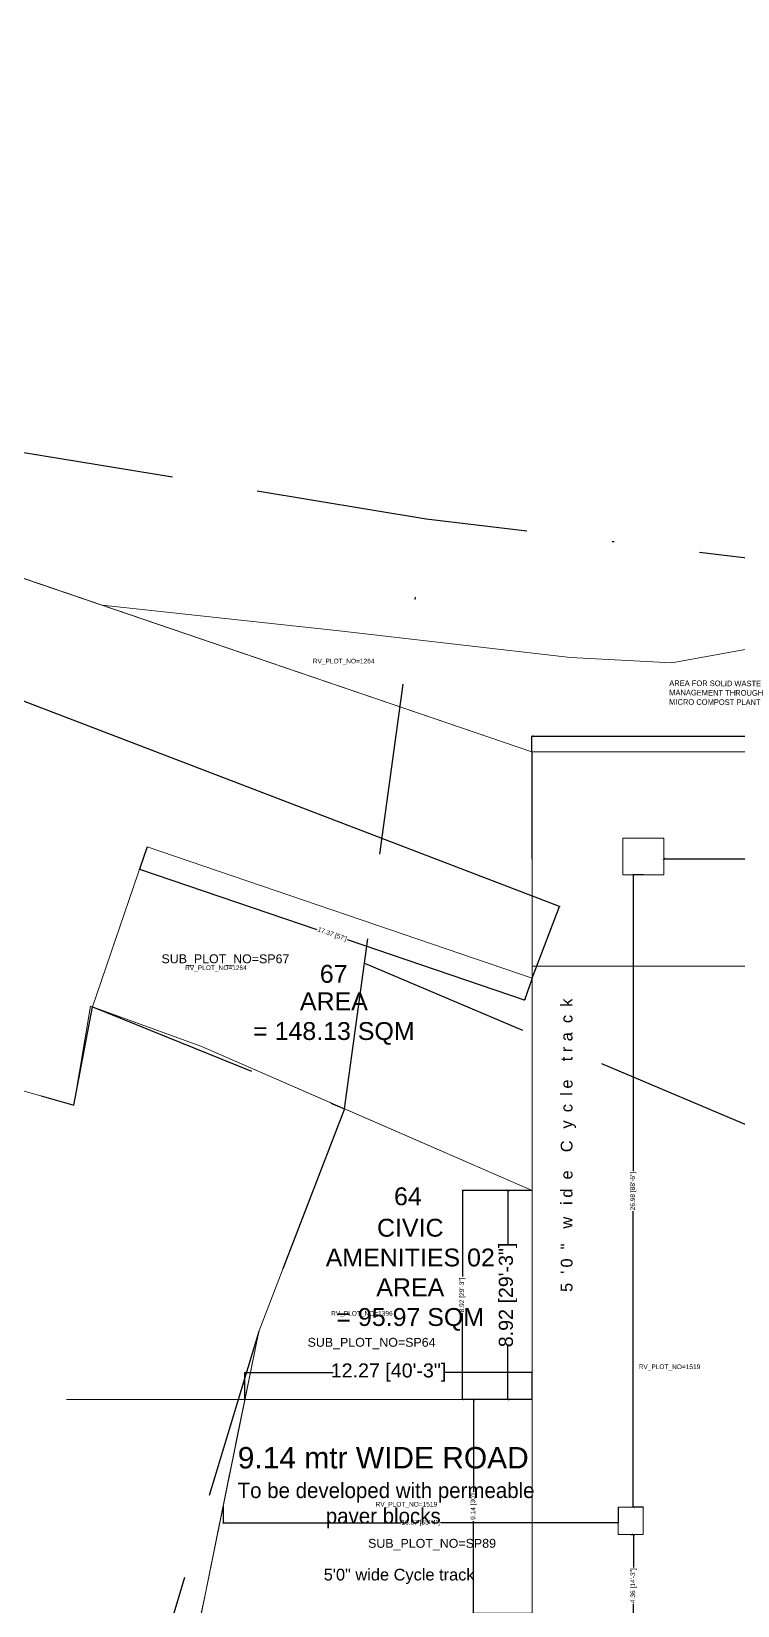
# Model space of a CAD drawing. Header units: metres. Extents: x 205125 to 205418, y -20654 to -20451.
# Drawn here: x 205198.2 to 205228.4, y -20556.4 to -20489.3 of the extents above; entities that cross this region are included whole.
import ezdxf

# ---------------------------------------------------------------- set-up
doc = ezdxf.new("R2010")
doc.units = ezdxf.units.M
doc.header["$MEASUREMENT"] = 0
doc.header["$PDMODE"] = 2
doc.linetypes.add('BORDER2', pattern=[0.875, 0.25, -0.125, 0.25, -0.125, 0, -0.125])
doc.linetypes.add('DASHDOT2', pattern=[0.5, 0.25, -0.125, 0, -0.125])
doc.layers.get('0').update_dxf_attribs({"lineweight": 5})
doc.layers.get('Defpoints').update_dxf_attribs({"lineweight": 5})
for name, color, linetype, lineweight in [('A-0-g', 7, 'Continuous', 5), ('INTERNAL_JUNCTIONS', 7, 'Continuous', 5), ('INTERNAL_ROADS_RESIDENTIAL', 7, 'Continuous', 5), ('LAND_BOUNDARY', 7, 'Continuous', 5), ('Layer1', 7, 'Continuous', 5), ('SUB_PLOT_64', 7, 'Continuous', 5), ('SUB_PLOT_64_RV_PLOT_1', 7, 'Continuous', 5), ('SUB_PLOT_65', 7, 'Continuous', 5), ('SUB_PLOT_65_RV_PLOT_2', 7, 'Continuous', 5), ('SUB_PLOT_66', 7, 'Continuous', 5), ('SUB_PLOT_66_RV_PLOT_1', 7, 'Continuous', 5), ('SUB_PLOT_67', 7, 'Continuous', 5), ('SUB_PLOT_67_RV_PLOT_1', 7, 'Continuous', 5), ('SUB_PLOT_88', 7, 'Continuous', 5), ('SUB_PLOT_88_RV_PLOT_1', 7, 'Continuous', 5), ('SUB_PLOT_89', 7, 'Continuous', 5), ('SUB_PLOT_89_RV_PLOT_1', 96, 'Continuous', 5), ('SUB_PLOT_90', 96, 'Continuous', 5), ('SUB_PLOT_90_RV_PLOT_1', 96, 'Continuous', 5)]:
    doc.layers.add(name, color=color, linetype=linetype, lineweight=lineweight)
doc.styles.add('Arial', font='swissl.ttf')
doc.dimstyles.new('meter', dxfattribs={"dimtxt": 0.2, "dimasz": 0.1, "dimexe": 0, "dimexo": 0, "dimgap": 0.09, "dimtad": 0, "dimzin": 0, "dimdsep": 46, "dimtxsty": 'Arial', "dimblk": 'ARCHTICK', "dimcen": 7.09, "dimclrd": 23, "dimclre": 23, "dimclrt": 75, "dimadec": 0, "dimazin": 0, "dimtfac": 1, "dimtofl": 0, "dimtmove": 1, "dimatfit": 3, "dimldrblk": 'OPEN90', "dimfxl": 1, "dimtolj": 1, "dimtzin": 0, "dimarcsym": 0})

# ---------------------------------------------------------------- blocks, each defined once
blk = doc.blocks.new('_ArchTick')
at = {"color": 0, "const_width": 0.15}
blk.add_lwpolyline([(-0.5, -0.5), (0.5, 0.5)], dxfattribs=at)
blk = doc.blocks.new('*D2')
at = {"color": 23, "linetype": 'Continuous', "lineweight": -2, "ltscale": 3, "transparency": 16777216}
for p, q in [((205219.616, -20538.732), (205218.583, -20538.732)), ((205218.583, -20538.732), (205218.583, -20541.031)), ((205218.583, -20547.65), (205218.583, -20545.35)), ((205219.616, -20547.65), (205218.583, -20547.65))]:
    blk.add_line(p, q, dxfattribs=at)
at = {"layer": 'Defpoints', "color": 0, "ltscale": 3, "transparency": 16777216}
for p in [(205219.616, -20538.732), (205218.583, -20547.65), (205219.616, -20547.65)]:
    blk.add_point(p, dxfattribs=at)
at = {"color": 23, "lineweight": -2, "ltscale": 3, "transparency": 16777216, "xscale": 0.1, "yscale": 0.1, "zscale": 0.1}
for p, rotation in [((205218.583, -20538.732), 90), ((205218.583, -20547.65), 270)]:
    blk.add_blockref('_ArchTick', p, dxfattribs=dict(at, rotation=rotation))
at = {"color": 75, "ltscale": 3, "transparency": 16777216, "insert": (205218.583, -20543.191), "char_height": 0.6, "attachment_point": 5, "rotation": 90, "style": 'Arial'}
blk.add_mtext('\\A1;8.92 [29\'-3"]', dxfattribs=at)
blk = doc.blocks.new('_Open90')
at = {"layer": 'A-0-g', "color": 0, "lineweight": -2}
for p, q in [((0, 0), (-1, 0)), ((-0.5, 0.5), (0, 0)), ((0, 0), (-0.5, -0.5))]:
    blk.add_line(p, q, dxfattribs=at)
blk = doc.blocks.new('*D7')
at = {"layer": 'Defpoints', "color": 0, "ltscale": 0.5, "transparency": 16777216}
for p in [(205219.616, -20546.505), (205207.351, -20547.65), (205219.616, -20547.65)]:
    blk.add_point(p, dxfattribs=at)
at = {"layer": 'SUB_PLOT_64', "color": 23, "linetype": 'Continuous', "lineweight": -2, "ltscale": 0.5, "transparency": 16777216}
for p, q in [((205207.351, -20547.65), (205207.351, -20546.505)), ((205207.351, -20546.505), (205211.124, -20546.505)), ((205219.616, -20546.505), (205215.843, -20546.505)), ((205219.616, -20547.65), (205219.616, -20546.505))]:
    blk.add_line(p, q, dxfattribs=at)
at = {"layer": 'SUB_PLOT_64', "color": 23, "lineweight": -2, "ltscale": 0.5, "transparency": 16777216, "xscale": 0.1, "yscale": 0.1, "zscale": 0.1, "rotation": 180}
blk.add_blockref('_ArchTick', (205207.351, -20546.505), dxfattribs=at)
at = {"layer": 'SUB_PLOT_64', "color": 23, "lineweight": -2, "ltscale": 0.5, "transparency": 16777216, "xscale": 0.1, "yscale": 0.1, "zscale": 0.1}
blk.add_blockref('_ArchTick', (205219.616, -20546.505), dxfattribs=at)
at = {"layer": 'SUB_PLOT_64', "color": 75, "ltscale": 0.5, "transparency": 16777216, "insert": (205213.484, -20546.505), "char_height": 0.6, "attachment_point": 5, "style": 'Arial'}
blk.add_mtext('\\A1;12.27 [40\'-3"]', dxfattribs=at)
blk = doc.blocks.new('*D140')
at = {"layer": 'Defpoints', "color": 0, "ltscale": 0.5, "transparency": 16777216}
for p in [(205247.048, -20519.345), (205219.606, -20520.008), (205247.048, -20520.008)]:
    blk.add_point(p, dxfattribs=at)
at = {"layer": 'SUB_PLOT_66', "color": 23, "linetype": 'Continuous', "lineweight": -2, "ltscale": 0.5, "transparency": 16777216}
for p, q in [((205219.606, -20520.008), (205219.606, -20519.345)), ((205219.606, -20519.345), (205230.943, -20519.345)), ((205247.048, -20519.345), (205235.711, -20519.345)), ((205247.048, -20520.008), (205247.048, -20519.345))]:
    blk.add_line(p, q, dxfattribs=at)
at = {"layer": 'SUB_PLOT_66', "color": 23, "lineweight": -2, "ltscale": 0.5, "transparency": 16777216, "xscale": 0.1, "yscale": 0.1, "zscale": 0.1, "rotation": 180}
blk.add_blockref('_ArchTick', (205219.606, -20519.345), dxfattribs=at)
at = {"layer": 'SUB_PLOT_66', "color": 23, "lineweight": -2, "ltscale": 0.5, "transparency": 16777216, "xscale": 0.1, "yscale": 0.1, "zscale": 0.1}
blk.add_blockref('_ArchTick', (205247.048, -20519.345), dxfattribs=at)
at = {"layer": 'SUB_PLOT_66', "color": 75, "ltscale": 0.5, "transparency": 16777216, "insert": (205233.327, -20519.345), "char_height": 0.6, "attachment_point": 5, "style": 'Arial'}
blk.add_mtext('\\A1;27.44 [90\'-1"]', dxfattribs=at)
blk = doc.blocks.new('*D162')
at = {"layer": 'Defpoints', "color": 0, "ltscale": 0.5, "transparency": 16777216}
for p in [(205203.178, -20524.069), (205219.616, -20529.672), (205219.295, -20530.616)]:
    blk.add_point(p, dxfattribs=at)
at = {"layer": 'SUB_PLOT_67', "color": 23, "lineweight": -2, "ltscale": 0.5, "transparency": 16777216}
for p, q in [((205203.178, -20524.069), (205202.857, -20525.013)), ((205202.857, -20525.013), (205210.423, -20527.592)), ((205219.295, -20530.616), (205211.728, -20528.036)), ((205219.616, -20529.672), (205219.295, -20530.616))]:
    blk.add_line(p, q, dxfattribs=at)
at = {"layer": 'SUB_PLOT_67', "color": 23, "lineweight": -2, "ltscale": 0.5, "transparency": 16777216, "xscale": 0.1, "yscale": 0.1, "zscale": 0.1}
for p, rotation in [((205202.857, -20525.013), 161.177986440367), ((205219.295, -20530.616), 341.177986440367)]:
    blk.add_blockref('_ArchTick', p, dxfattribs=dict(at, rotation=rotation))
at = {"layer": 'SUB_PLOT_67', "color": 75, "ltscale": 0.5, "transparency": 16777216, "insert": (205211.076, -20527.814), "char_height": 0.2, "attachment_point": 5, "rotation": 341.17799, "style": 'Arial'}
blk.add_mtext("\\A1;17.37 [57']", dxfattribs=at)
blk = doc.blocks.new('*D163')
at = {"layer": 'Defpoints', "color": 0, "ltscale": 0.5, "transparency": 16777216}
for p in [(205165.745, -20509.048), (205220.785, -20526.615), (205219.615, -20529.672)]:
    blk.add_point(p, dxfattribs=at)
at = {"layer": 'SUB_PLOT_65', "color": 23, "lineweight": -2, "ltscale": 0.5, "transparency": 16777216}
for p, q in [((205165.745, -20509.048), (205166.915, -20505.991)), ((205166.915, -20505.991), (205192.983, -20515.971)), ((205220.785, -20526.615), (205194.717, -20516.635)), ((205219.615, -20529.672), (205220.785, -20526.615))]:
    blk.add_line(p, q, dxfattribs=at)
at = {"layer": 'SUB_PLOT_65', "color": 23, "lineweight": -2, "ltscale": 0.5, "transparency": 16777216, "xscale": 0.1, "yscale": 0.1, "zscale": 0.1}
for p, rotation in [((205166.915, -20505.991), 159.0507332818311), ((205220.785, -20526.615), 339.0507332818311)]:
    blk.add_blockref('_ArchTick', p, dxfattribs=dict(at, rotation=rotation))
at = {"layer": 'SUB_PLOT_65', "color": 75, "ltscale": 0.5, "transparency": 16777216, "insert": (205193.85, -20516.303), "char_height": 0.2, "attachment_point": 5, "rotation": 339.05073, "style": 'Arial'}
blk.add_mtext('\\A1;57.68 [189\'-3"]', dxfattribs=at)
blk = doc.blocks.new('sdfd')
at = {"color": 241, "linetype": 'BORDER2', "lineweight": 25, "ltscale": 2}
for points in [[(205533.5519, -20578.0907), (205533.4865, -20576.0388), (205533.4997, -20574.7377), (205533.884, -20574.0395), (205534.0532, -20572.8127), (205534.1847, -20571.2407), (205533.1151, -20570.8118), (205532.4889, -20571.881), (205531.8666, -20573.4418), (205531.6397, -20575.284), (205531.9311, -20575.294), (205531.7499, -20576.0656), (205531.0699, -20575.9175), (205529.9429, -20575.7597), (205528.9194, -20575.9871), (205528.1759, -20576.3419), (205527.717, -20576.8206), (205527.1301, -20577.8469), (205526.8183, -20580.6685), (205527.6466, -20581.7801), (205527.8343, -20582.1166)], [(205532.1784, -20576.059), (205530.6774, -20582.0097)], [(205531.7499, -20576.0656), (205533.4865, -20576.0388)]]:
    blk.add_lwpolyline(points, dxfattribs=at)
blk = doc.blocks.new('*D191')
at = {"layer": 'Defpoints', "color": 0, "ltscale": 0.5, "transparency": 16777216}
for p in [(205216.638, -20538.732), (205219.616, -20538.732), (205219.616, -20547.65)]:
    blk.add_point(p, dxfattribs=at)
at = {"layer": 'SUB_PLOT_64_RV_PLOT_1', "color": 23, "lineweight": -2, "ltscale": 0.5, "transparency": 16777216}
for p, q in [((205219.616, -20538.732), (205216.638, -20538.732)), ((205216.638, -20538.732), (205216.638, -20542.411)), ((205216.638, -20547.65), (205216.638, -20543.97)), ((205219.616, -20547.65), (205216.638, -20547.65))]:
    blk.add_line(p, q, dxfattribs=at)
at = {"layer": 'SUB_PLOT_64_RV_PLOT_1', "color": 23, "lineweight": -2, "ltscale": 0.5, "transparency": 16777216, "xscale": 0.1, "yscale": 0.1, "zscale": 0.1}
for p, rotation in [((205216.638, -20538.732), 90), ((205216.638, -20547.65), 270)]:
    blk.add_blockref('_ArchTick', p, dxfattribs=dict(at, rotation=rotation))
at = {"layer": 'SUB_PLOT_64_RV_PLOT_1', "color": 75, "ltscale": 0.5, "transparency": 16777216, "insert": (205216.638, -20543.191), "char_height": 0.2, "attachment_point": 5, "rotation": 90, "style": 'Arial'}
blk.add_mtext('\\A1;8.92 [29\'-3"]', dxfattribs=at)
blk = doc.blocks.new('*D225')
at = {"layer": 'Defpoints', "color": 0, "ltscale": 0.5, "transparency": 16777216}
for p in [(205225.242, -20524.58), (205225.242, -20524.58), (205265.336, -20524.58)]:
    blk.add_point(p, dxfattribs=at)
at = {"layer": 'INTERNAL_ROADS_RESIDENTIAL', "color": 23, "lineweight": -2, "ltscale": 0.5, "transparency": 16777216}
for p, q in [((205225.242, -20524.58), (205244.361, -20524.58)), ((205265.336, -20524.58), (205246.217, -20524.58))]:
    blk.add_line(p, q, dxfattribs=at)
at = {"layer": 'INTERNAL_ROADS_RESIDENTIAL', "color": 23, "lineweight": -2, "ltscale": 0.5, "transparency": 16777216, "xscale": 0.1, "yscale": 0.1, "zscale": 0.1, "rotation": 180}
blk.add_blockref('_ArchTick', (205225.242, -20524.58), dxfattribs=at)
at = {"layer": 'INTERNAL_ROADS_RESIDENTIAL', "color": 23, "lineweight": -2, "ltscale": 0.5, "transparency": 16777216, "xscale": 0.1, "yscale": 0.1, "zscale": 0.1}
blk.add_blockref('_ArchTick', (205265.336, -20524.58), dxfattribs=at)
at = {"layer": 'INTERNAL_ROADS_RESIDENTIAL', "color": 75, "ltscale": 0.5, "transparency": 16777216, "insert": (205245.289, -20524.58), "char_height": 0.2, "attachment_point": 5, "style": 'Arial'}
blk.add_mtext('\\A1;40.09 [131\'-7"]', dxfattribs=at)
blk = doc.blocks.new('*D226')
at = {"layer": 'Defpoints', "color": 0, "ltscale": 0.5, "transparency": 16777216}
for p in [(205224.363, -20525.267), (205223.93, -20552.249), (205224.363, -20552.249)]:
    blk.add_point(p, dxfattribs=at)
at = {"layer": 'INTERNAL_ROADS_RESIDENTIAL', "color": 23, "lineweight": -2, "ltscale": 0.5, "transparency": 16777216}
for p, q in [((205224.363, -20525.267), (205223.93, -20525.267)), ((205223.93, -20525.267), (205223.93, -20537.903)), ((205223.93, -20552.249), (205223.93, -20539.613)), ((205224.363, -20552.249), (205223.93, -20552.249))]:
    blk.add_line(p, q, dxfattribs=at)
at = {"layer": 'INTERNAL_ROADS_RESIDENTIAL', "color": 23, "lineweight": -2, "ltscale": 0.5, "transparency": 16777216, "xscale": 0.1, "yscale": 0.1, "zscale": 0.1}
for p, rotation in [((205223.93, -20525.267), 90), ((205223.93, -20552.249), 270)]:
    blk.add_blockref('_ArchTick', p, dxfattribs=dict(at, rotation=rotation))
at = {"layer": 'INTERNAL_ROADS_RESIDENTIAL', "color": 75, "ltscale": 0.5, "transparency": 16777216, "insert": (205223.93, -20538.758), "char_height": 0.2, "attachment_point": 5, "rotation": 90, "style": 'Arial'}
blk.add_mtext('\\A1;26.98 [88\'-6"]', dxfattribs=at)
blk = doc.blocks.new('*D227')
at = {"layer": 'Defpoints', "color": 0, "ltscale": 0.5, "transparency": 16777216}
for p in [(205206.42, -20552.222), (205223.293, -20552.249), (205223.293, -20552.925)]:
    blk.add_point(p, dxfattribs=at)
at = {"layer": 'INTERNAL_ROADS_RESIDENTIAL', "color": 23, "lineweight": -2, "ltscale": 0.5, "transparency": 16777216}
for p, q in [((205206.42, -20552.222), (205206.42, -20552.925)), ((205223.293, -20552.249), (205223.293, -20552.925)), ((205206.42, -20552.925), (205214.01, -20552.925)), ((205223.293, -20552.925), (205215.703, -20552.925))]:
    blk.add_line(p, q, dxfattribs=at)
at = {"layer": 'INTERNAL_ROADS_RESIDENTIAL', "color": 23, "lineweight": -2, "ltscale": 0.5, "transparency": 16777216, "xscale": 0.1, "yscale": 0.1, "zscale": 0.1, "rotation": 180}
blk.add_blockref('_ArchTick', (205206.42, -20552.925), dxfattribs=at)
at = {"layer": 'INTERNAL_ROADS_RESIDENTIAL', "color": 23, "lineweight": -2, "ltscale": 0.5, "transparency": 16777216, "xscale": 0.1, "yscale": 0.1, "zscale": 0.1}
blk.add_blockref('_ArchTick', (205223.293, -20552.925), dxfattribs=at)
at = {"layer": 'INTERNAL_ROADS_RESIDENTIAL', "color": 75, "ltscale": 0.5, "transparency": 16777216, "insert": (205214.857, -20552.925), "char_height": 0.2, "attachment_point": 5, "style": 'Arial'}
blk.add_mtext('\\A1;16.87 [55\'-4"]', dxfattribs=at)
blk = doc.blocks.new('*D229')
at = {"layer": 'Defpoints', "color": 0, "ltscale": 0.5, "transparency": 16777216}
for p in [(205223.823, -20553.421), (205223.823, -20557.777), (205223.941, -20557.777)]:
    blk.add_point(p, dxfattribs=at)
at = {"layer": 'INTERNAL_ROADS_RESIDENTIAL', "color": 23, "lineweight": -2, "ltscale": 0.5, "transparency": 16777216}
for p, q in [((205223.823, -20553.421), (205223.941, -20553.421)), ((205223.941, -20553.421), (205223.941, -20554.819)), ((205223.941, -20557.777), (205223.941, -20556.379)), ((205223.823, -20557.777), (205223.941, -20557.777))]:
    blk.add_line(p, q, dxfattribs=at)
at = {"layer": 'INTERNAL_ROADS_RESIDENTIAL', "color": 23, "lineweight": -2, "ltscale": 0.5, "transparency": 16777216, "xscale": 0.1, "yscale": 0.1, "zscale": 0.1}
for p, rotation in [((205223.941, -20553.421), 90), ((205223.941, -20557.777), 270)]:
    blk.add_blockref('_ArchTick', p, dxfattribs=dict(at, rotation=rotation))
at = {"layer": 'INTERNAL_ROADS_RESIDENTIAL', "color": 75, "ltscale": 0.5, "transparency": 16777216, "insert": (205223.941, -20555.599), "char_height": 0.2, "attachment_point": 5, "rotation": 90, "style": 'Arial'}
blk.add_mtext('\\A1;4.36 [14\'-3"]', dxfattribs=at)
blk = doc.blocks.new('*D255')
at = {"layer": 'Defpoints', "color": 0, "ltscale": 0.5, "transparency": 16777216}
for p in [(205219.616, -20547.65), (205217.118, -20556.794), (205219.616, -20556.794)]:
    blk.add_point(p, dxfattribs=at)
at = {"layer": 'SUB_PLOT_89', "color": 23, "lineweight": -2, "ltscale": 0.5, "transparency": 16777216}
for p, q in [((205219.616, -20547.65), (205217.118, -20547.65)), ((205217.118, -20547.65), (205217.118, -20551.598)), ((205217.118, -20556.794), (205217.118, -20552.845)), ((205219.616, -20556.794), (205217.118, -20556.794))]:
    blk.add_line(p, q, dxfattribs=at)
at = {"layer": 'SUB_PLOT_89', "color": 23, "lineweight": -2, "ltscale": 0.5, "transparency": 16777216, "xscale": 0.1, "yscale": 0.1, "zscale": 0.1}
for p, rotation in [((205217.118, -20547.65), 90), ((205217.118, -20556.794), 270)]:
    blk.add_blockref('_ArchTick', p, dxfattribs=dict(at, rotation=rotation))
at = {"layer": 'SUB_PLOT_89', "color": 75, "ltscale": 0.5, "transparency": 16777216, "insert": (205217.118, -20552.222), "char_height": 0.2, "attachment_point": 5, "rotation": 90, "style": 'Arial'}
blk.add_mtext("\\A1;9.14 [30']", dxfattribs=at)

msp = doc.modelspace()

# ---------------------------------------------------------------- linework, layer by layer
for p, q in [((205174.837, -20504.748), (205219.606, -20520.008)), ((205247.048, -20520.008), (205219.606, -20520.008)), ((205219.615, -20529.672), (205219.616, -20520.008)), ((205200.85, -20530.9), (205203.178, -20524.069)), ((205200.85, -20530.9), (205203.178, -20524.069)), ((205219.616, -20529.672), (205203.178, -20524.069)), ((205207.351, -20547.65), (205199.735, -20547.65))]:
    msp.add_line(p, q)
at = {"ltscale": 0.5}
for p, q in [((205219.616, -20547.65), (205219.616, -20529.672)), ((205211.602, -20535.243), (205219.616, -20538.732)), ((205207.351, -20547.65), (205219.616, -20547.65))]:
    msp.add_line(p, q, dxfattribs=at)
at = {"layer": 'INTERNAL_JUNCTIONS', "color": 1, "ltscale": 0.5}
for points in [[(205223.484, -20523.698), (205225.242, -20523.698), (205225.242, -20525.267), (205223.484, -20525.267)], [(205223.293, -20552.249), (205224.353, -20552.249), (205224.353, -20553.421), (205223.293, -20553.421)]]:
    msp.add_lwpolyline(points, close=True, dxfattribs=at)
at = {"layer": 'LAND_BOUNDARY', "color": 7, "ltscale": 2}
for points in [[(205194.044, -20511.295), (205201.261, -20513.755), (205211.382, -20514.85), (205221.258, -20515.987), (205225.58, -20516.213), (205241.13, -20513.376), (205253.247, -20514.383), (205262.472, -20515.364), (205268.772, -20517.013), (205277.677, -20519.043), (205285.127, -20520.913), (205292.7, -20521.395)], [(205292.976, -20605.004), (205268.179, -20611.347), (205249.606, -20611.722), (205234.085, -20606.335), (205220.372, -20597.506), (205207.617, -20587.539), (205204.146, -20575.996), (205204.429, -20562), (205207.942, -20544.745), (205211.602, -20535.243), (205205.477, -20532.577), (205200.761, -20530.868), (205200.054, -20535.092), (205190.702, -20532.456)]]:
    msp.add_lwpolyline(points, dxfattribs=at)
at = {"layer": 'SUB_PLOT_64', "color": 3, "ltscale": 0.5}
msp.add_lwpolyline([(205207.351, -20547.65), (205207.942, -20544.745), (205211.602, -20535.243), (205219.616, -20538.732), (205219.616, -20547.65)], close=True, dxfattribs=at)
at = {"layer": 'SUB_PLOT_64_RV_PLOT_1', "color": 1, "ltscale": 0.5}
msp.add_lwpolyline([(205207.351, -20547.65), (205207.942, -20544.745), (205211.602, -20535.243), (205219.616, -20538.732), (205219.616, -20547.65)], close=True, dxfattribs=at)
at = {"layer": 'SUB_PLOT_65', "color": 6, "ltscale": 0.5}
msp.add_lwpolyline([(205219.616, -20520.008), (205219.615, -20529.672), (205203.178, -20524.069), (205200.85, -20530.9), (205200.761, -20530.868), (205200.054, -20535.092), (205190.702, -20532.456), (205181.486, -20530.068), (205173.924, -20527.697), (205170.811, -20522.664), (205161.297, -20518.761), (205149.402, -20513.78), (205160.869, -20506.489), (205169.799, -20503.009), (205185.549, -20508.4), (205194.044, -20511.295), (205201.261, -20513.755), (205201.261, -20513.755), (205219.606, -20520.008)], close=True, dxfattribs=at)
at = {"layer": 'SUB_PLOT_65_RV_PLOT_2', "color": 1, "ltscale": 0.5}
msp.add_lwpolyline([(205219.616, -20520.008), (205219.615, -20529.672), (205203.178, -20524.069), (205200.85, -20530.9), (205200.761, -20530.868), (205200.054, -20535.092), (205190.702, -20532.456), (205181.486, -20530.068), (205173.924, -20527.697), (205170.811, -20522.664), (205161.297, -20518.761), (205149.402, -20513.78), (205160.869, -20506.489), (205169.799, -20503.009), (205185.549, -20508.4), (205194.044, -20511.295), (205201.261, -20513.755), (205201.261, -20513.755), (205219.606, -20520.008)], close=True, dxfattribs=at)
at = {"layer": 'SUB_PLOT_66', "color": 3, "ltscale": 0.5}
msp.add_lwpolyline([(205247.048, -20520.008), (205219.616, -20520.008), (205219.606, -20520.009), (205201.261, -20513.755), (205211.382, -20514.85), (205216.32, -20515.419), (205221.258, -20515.987), (205225.58, -20516.213), (205241.13, -20513.376)], dxfattribs=at)
at = {"layer": 'SUB_PLOT_66_RV_PLOT_1', "color": 1, "ltscale": 0.5}
msp.add_lwpolyline([(205247.048, -20520.008), (205219.616, -20520.008), (205219.606, -20520.009), (205201.261, -20513.755), (205211.382, -20514.85), (205216.32, -20515.419), (205221.258, -20515.987), (205225.58, -20516.213), (205241.13, -20513.376)], dxfattribs=at)
at = {"layer": 'SUB_PLOT_67', "color": 6, "ltscale": 0.5}
msp.add_lwpolyline([(205219.616, -20538.732), (205205.477, -20532.577), (205200.85, -20530.9), (205203.178, -20524.069), (205219.616, -20529.672)], close=True, dxfattribs=at)
at = {"layer": 'SUB_PLOT_67_RV_PLOT_1', "color": 1, "ltscale": 0.5}
msp.add_lwpolyline([(205219.616, -20538.732), (205205.477, -20532.577), (205200.85, -20530.9), (205203.178, -20524.069), (205219.616, -20529.672)], close=True, dxfattribs=at)
at = {"layer": 'SUB_PLOT_88', "color": 1, "ltscale": 0.5}
msp.add_lwpolyline([(205228.76, -20529.152), (205219.616, -20529.152), (205219.616, -20562.68), (205228.76, -20562.68)], close=True, dxfattribs=at)
at = {"layer": 'SUB_PLOT_88_RV_PLOT_1', "color": 1, "ltscale": 0.5}
msp.add_lwpolyline([(205228.76, -20529.152), (205219.616, -20529.152), (205219.616, -20562.68), (205228.76, -20562.68)], close=True, dxfattribs=at)
at = {"layer": 'SUB_PLOT_89', "color": 1, "ltscale": 0.5}
msp.add_lwpolyline([(205219.616, -20547.65), (205207.351, -20547.65), (205207.237, -20548.208), (205207.072, -20549.019), (205206.838, -20550.166), (205206.673, -20550.98), (205206.512, -20551.77), (205206.186, -20553.373), (205205.667, -20555.921), (205205.489, -20556.794), (205219.616, -20556.794)], close=True, dxfattribs=at)
at = {"layer": 'SUB_PLOT_89_RV_PLOT_1', "color": 1, "ltscale": 0.5}
msp.add_lwpolyline([(205219.616, -20547.65), (205207.351, -20547.65), (205207.237, -20548.208), (205207.072, -20549.019), (205206.838, -20550.166), (205206.673, -20550.98), (205206.512, -20551.77), (205206.186, -20553.373), (205205.667, -20555.921), (205205.489, -20556.794), (205219.616, -20556.794)], close=True, dxfattribs=at)
at = {"layer": 'SUB_PLOT_90', "color": 1, "ltscale": 0.5}
msp.add_lwpolyline([(205247.048, -20520.008), (205219.606, -20520.008), (205219.616, -20529.152), (205247.048, -20529.152)], close=True, dxfattribs=at)
at = {"layer": 'SUB_PLOT_90_RV_PLOT_1', "color": 1, "ltscale": 0.5}
msp.add_lwpolyline([(205247.048, -20520.008), (205219.606, -20520.008), (205219.616, -20529.152), (205247.048, -20529.152)], close=True, dxfattribs=at)

# ---------------------------------------------------------------- block references
at = {"layer": 'Layer1', "color": 3, "xscale": 14.63079577654657, "yscale": 14.63079577654657, "zscale": 14.63079577654657, "rotation": 81.22160212606701}
msp.add_blockref('sdfd', (-551228.378, -2946459.856), dxfattribs=at)

# ---------------------------------------------------------------- texts
at = {"linetype": 'ByBlock', "insert": (205227.638, -20517.04), "char_height": 0.54, "width": 4.34318, "attachment_point": 5, "rotation": 359.7486, "style": 'Arial'}
msp.add_mtext('\\pxql;{\\fCentury Gothic|b0|i0|c0|p34;\\P\\H0.44444x;AREA FOR SOLID WASTE \\PMANAGEMENT THROUGH MICRO COMPOST PLANT}', dxfattribs=at)
at = {"linetype": 'ByBlock', "attachment_point": 5, "style": 'Arial'}
for s, insert, char_height, width in [('67', (205211.144, -20529.491), 0.762, 2.07962), ('AREA \\P= 148.13 SQM  ', (205211.152, -20531.397), 0.762, 8.97258), ('64', (205214.311, -20538.987), 0.762, 2.07962), ('CIVIC \\PAMENITIES 02\\PAREA \\P= 95.97 SQM  ', (205214.413, -20542.333), 0.762, 8.97258), ('9.14 mtr WIDE ROAD\\P{\\fCentury Gothic|b0|i0|c0|p34;\\H0.71431x; To be developed with permeable paver blocks}', (205213.259, -20551.415), 0.9144, 14.68851)]:
    msp.add_mtext(s, dxfattribs=dict(at, insert=insert, char_height=char_height, width=width))
at = {"linetype": 'DASHDOT2', "insert": (205220.836, -20544.987), "char_height": 0.5, "width": 16.71747, "attachment_point": 1, "rotation": 90, "style": 'Arial'}
msp.add_mtext('\\pxqc;{\\T2;5\'0" wide Cycle track}', dxfattribs=at)
at = {"linetype": 'DASHDOT2', "insert": (205205.579, -20554.879), "char_height": 0.5, "width": 16.71747, "attachment_point": 1, "style": 'Arial'}
msp.add_mtext('\\pxqc;5\'0" wide Cycle track', dxfattribs=at)
at = {"layer": 'SUB_PLOT_64', "color": 3, "ltscale": 0.5, "insert": (205215.491, -20545.024), "char_height": 0.3791, "attachment_point": 3, "style": 'Arial'}
msp.add_mtext_dynamic_manual_height_columns('SUB_PLOT_NO=SP64', width=5.65873, gutter_width=1, heights=[0], dxfattribs=at)
at = {"layer": 'SUB_PLOT_64_RV_PLOT_1', "color": 1, "ltscale": 0.5, "insert": (205211.031, -20543.878), "char_height": 0.2, "attachment_point": 1, "style": 'Arial'}
msp.add_mtext_dynamic_manual_height_columns('RV_PLOT_NO=1396', width=5.65873, gutter_width=1, heights=[0], dxfattribs=at)
at = {"layer": 'SUB_PLOT_66_RV_PLOT_1', "color": 1, "ltscale": 0.5, "insert": (205210.252, -20516.037), "char_height": 0.2, "attachment_point": 1, "style": 'Arial'}
msp.add_mtext_dynamic_manual_height_columns('RV_PLOT_NO=1264', width=5.65873, gutter_width=1, heights=[0], dxfattribs=at)
at = {"layer": 'SUB_PLOT_67', "color": 6, "ltscale": 0.5, "insert": (205209.253, -20528.654), "char_height": 0.3791, "attachment_point": 3, "style": 'Arial'}
msp.add_mtext_dynamic_manual_height_columns('SUB_PLOT_NO=SP67', width=5.65873, gutter_width=1, heights=[0], dxfattribs=at)
at = {"layer": 'SUB_PLOT_67_RV_PLOT_1', "color": 1, "ltscale": 0.5, "insert": (205204.801, -20529.125), "char_height": 0.2, "attachment_point": 1, "style": 'Arial'}
msp.add_mtext_dynamic_manual_height_columns('RV_PLOT_NO=1264', width=5.65873, gutter_width=1, heights=[0], dxfattribs=at)
at = {"layer": 'SUB_PLOT_88_RV_PLOT_1', "color": 1, "ltscale": 0.5, "insert": (205226.792, -20546.157), "char_height": 0.2, "attachment_point": 3, "style": 'Arial'}
msp.add_mtext_dynamic_manual_height_columns('RV_PLOT_NO=1519', width=5.65873, gutter_width=1, heights=[0], dxfattribs=at)
at = {"layer": 'SUB_PLOT_89', "color": 1, "ltscale": 0.5, "insert": (205212.612, -20553.604), "char_height": 0.3791, "attachment_point": 1, "style": 'Arial'}
msp.add_mtext_dynamic_manual_height_columns('SUB_PLOT_NO=SP89', width=5.65873, gutter_width=1, heights=[0], dxfattribs=at)
at = {"layer": 'SUB_PLOT_89_RV_PLOT_1', "color": 1, "ltscale": 0.5, "insert": (205215.563, -20552.025), "char_height": 0.2, "attachment_point": 3, "style": 'Arial'}
msp.add_mtext_dynamic_manual_height_columns('RV_PLOT_NO=1519', width=5.65873, gutter_width=1, heights=[0], dxfattribs=at)

# ---------------------------------------------------------------- dimensions: what is measured, and where the dimension line sits
at = {"color": 75, "ltscale": 3}
dim = msp.add_linear_dim(base=(205218.583, -20547.65), p1=(205219.616, -20538.732), p2=(205219.616, -20547.65), angle=90, dimstyle='meter', override={"dimtxt": 0.6, "dimtxsty": 'Arial', "dimldrblk": 'Open90', "dimarcsym": 1}, dxfattribs=at)
dim.commit()
dim.dimension.update_dxf_attribs({"geometry": '*D2', "text_midpoint": (205218.583, -20543.191)})
at = {"layer": 'INTERNAL_ROADS_RESIDENTIAL', "color": 1, "ltscale": 0.5}
for base, p1, p2, picture, middle in [((205225.242, -20524.58), (205265.336, -20524.58), (205225.242, -20524.58), '*D225', (205245.289, -20524.58)), ((205223.293, -20552.925), (205206.42, -20552.222), (205223.293, -20552.249), '*D227', (205214.857, -20552.925))]:
    dim = msp.add_linear_dim(base=base, p1=p1, p2=p2, dimstyle='meter', override={"dimfxl": 2}, dxfattribs=at)
    dim.commit()
    dim.dimension.update_dxf_attribs({"geometry": picture, "text_midpoint": middle})
for base, p1, p2, picture, middle in [((205223.93, -20552.249), (205224.363, -20525.267), (205224.363, -20552.249), '*D226', (205223.93, -20538.758)), ((205223.941, -20557.777), (205223.823, -20553.421), (205223.823, -20557.777), '*D229', (205223.941, -20555.599))]:
    dim = msp.add_linear_dim(base=base, p1=p1, p2=p2, angle=90, dimstyle='meter', override={"dimfxl": 2}, dxfattribs=at)
    dim.commit()
    dim.dimension.update_dxf_attribs({"geometry": picture, "text_midpoint": middle})
at = {"layer": 'SUB_PLOT_64', "color": 3, "ltscale": 0.5}
dim = msp.add_linear_dim(base=(205219.6163, -20546.5054), p1=(205207.3508, -20547.6498), p2=(205219.6163, -20547.6498), dimstyle='meter', override={"dimtxt": 0.6, "dimarcsym": 1}, dxfattribs=at)
dim.commit()
dim.dimension.update_dxf_attribs({"geometry": '*D7', "text_midpoint": (205213.4835, -20546.5054)})
at = {"layer": 'SUB_PLOT_64_RV_PLOT_1', "color": 1, "ltscale": 0.5}
dim = msp.add_aligned_dim(p1=(205219.616, -20547.65), p2=(205219.616, -20538.732), distance=2.978, dimstyle='meter', override={"dimfxl": 2}, dxfattribs=at)
dim.commit()
dim.dimension.update_dxf_attribs({"geometry": '*D191', "text_midpoint": (205216.638, -20543.191)})
at = {"layer": 'SUB_PLOT_65', "color": 6, "ltscale": 0.5}
dim = msp.add_aligned_dim(p1=(205165.745, -20509.048), p2=(205219.615, -20529.672), distance=3.273, dimstyle='meter', override={"dimfxl": 2}, dxfattribs=at)
dim.commit()
dim.dimension.update_dxf_attribs({"geometry": '*D163', "text_midpoint": (205193.85, -20516.303)})
at = {"layer": 'SUB_PLOT_66', "color": 3, "ltscale": 0.5}
dim = msp.add_linear_dim(base=(205247.048, -20519.345), p1=(205219.606, -20520.008), p2=(205247.048, -20520.008), dimstyle='meter', override={"dimtxt": 0.6, "dimarcsym": 1}, dxfattribs=at)
dim.commit()
dim.dimension.update_dxf_attribs({"geometry": '*D140', "text_midpoint": (205233.327, -20519.345)})
at = {"layer": 'SUB_PLOT_67', "color": 6, "ltscale": 0.5}
dim = msp.add_aligned_dim(p1=(205203.178, -20524.069), p2=(205219.616, -20529.672), distance=-0.996, dimstyle='meter', override={"dimfxl": 2}, dxfattribs=at)
dim.commit()
dim.dimension.update_dxf_attribs({"geometry": '*D162', "text_midpoint": (205211.076, -20527.814)})
at = {"layer": 'SUB_PLOT_89', "color": 1, "ltscale": 0.5}
dim = msp.add_linear_dim(base=(205217.118, -20556.794), p1=(205219.616, -20547.65), p2=(205219.616, -20556.794), angle=90, dimstyle='meter', override={"dimfxl": 2}, dxfattribs=at)
dim.commit()
dim.dimension.update_dxf_attribs({"geometry": '*D255', "text_midpoint": (205217.118, -20552.222)})

doc.saveas('drawing.dxf')
